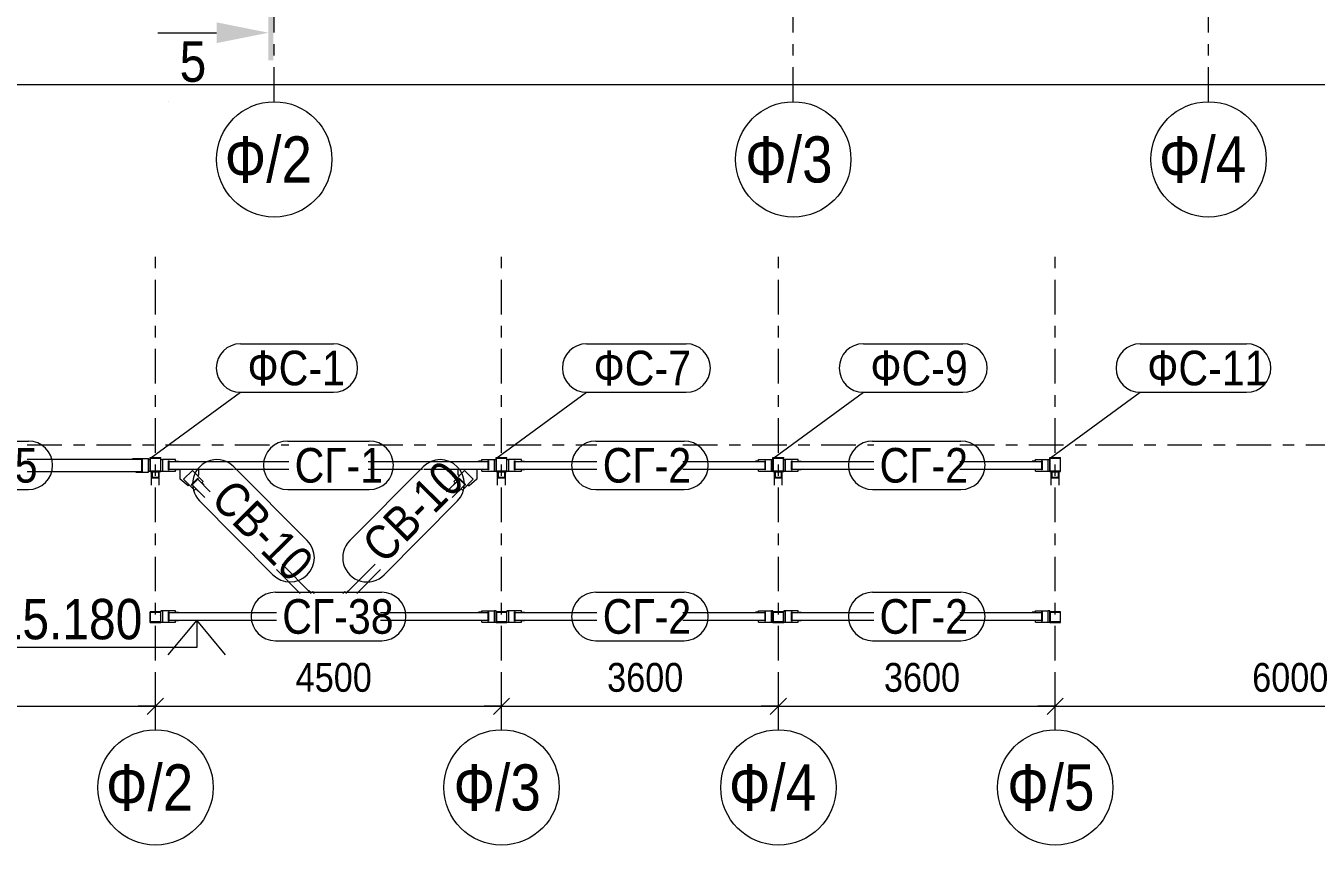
# Model space of a CAD drawing. Header units: millimetres. Extents: x -59 to 782, y -224 to 370.
# Drawn here: x 23.5 to 135.3, y -94.4 to -23.4 of the extents above; entities that cross this region are included whole.
import ezdxf

# ---------------------------------------------------------------- set-up
doc = ezdxf.new("R2010")
doc.units = ezdxf.units.MM
doc.linetypes.add('XKITLINE00', pattern=[0])
doc.linetypes.add('XKITLINE03', pattern=[6, 3, -1, 1, -1])
for name, color, linetype, lineweight in [('LevelText', 7, 'Continuous', 0), ('Part', 2, 'Continuous', 0), ('PartMark', 3, 'Continuous', 0), ('S-GRID', 1, 'Continuous', 0), ('Section', 6, 'Continuous', 0), ('Z-DIMENSIONS', 1, 'Continuous', 0)]:
    doc.layers.add(name, color=color, linetype=linetype, lineweight=lineweight)
doc.styles.add('GOST type A', font='ARIAL.TTF')

msp = doc.modelspace()

# ---------------------------------------------------------------- hatches: boundary and pattern name
at = {"layer": 'Section'}
for points in [[(44.92, -19.82), (44.92, -26.42), (44.5, -26.42), (44.5, -19.82)], [(44.5, -24.02), (40, -24.92), (40, -23.12)]]:
    msp.add_hatch(color=256, dxfattribs=at).paths.add_polyline_path(points, flags=17)

# ---------------------------------------------------------------- linework, layer by layer
at = {"layer": 'LevelText', "linetype": 'XKITLINE00', "lineweight": 0}
for p, q in [((38.29, -74.94), (35.79, -77.94)), ((38.29, -74.94), (38.29, -77.29)), ((40.79, -77.94), (38.29, -74.94)), ((30.07, -77.29), (17.73, -77.29)), ((38.29, -77.29), (30.07, -77.29))]:
    msp.add_line(p, q, dxfattribs=at)
at = {"layer": 'Part', "linetype": 'XKITLINE00', "lineweight": 0}
for p, q in [((23.59, -60.97), (33.52, -60.97)), ((32.99, -60.95), (32.72, -60.95)), ((32.72, -60.95), (32.72, -60.97)), ((32.99, -60.95), (32.99, -60.91)), ((32.99, -60.91), (33.52, -60.91)), ((32.99, -60.97), (32.99, -60.95)), ((33.52, -62.11), (33.52, -60.91)), ((33.52, -60.91), (33.57, -60.91)), ((33.57, -60.91), (34.11, -60.91)), ((33.57, -62.11), (33.57, -60.91)), ((34.11, -62.11), (34.11, -60.91)), ((34.11, -61.01), (34.24, -61.01)), ((34.24, -60.86), (34.24, -60.83)), ((34.24, -62.06), (34.24, -60.86)), ((35.17, -60.86), (34.24, -60.86)), ((34.28, -62.02), (34.28, -60.9)), ((34.28, -60.9), (35.13, -60.9)), ((35.13, -60.9), (35.13, -62.02)), ((35.17, -60.86), (35.17, -60.83)), ((35.17, -62.06), (35.17, -60.86)), ((35.17, -61.01), (35.31, -61.01)), ((36.43, -61.01), (35.31, -61.01)), ((35.31, -61.01), (35.31, -62.01)), ((35.84, -61.91), (35.84, -61.11)), ((35.84, -61.11), (35.89, -61.11)), ((35.89, -61.91), (35.89, -61.11)), ((35.89, -61.17), (46.27, -61.17)), ((36.43, -61.15), (36.43, -61.01)), ((36.43, -61.15), (36.69, -61.15)), ((36.43, -61.17), (36.43, -61.15)), ((36.69, -61.15), (36.69, -61.17)), ((53.14, -61.17), (63.52, -61.17)), ((62.72, -61.17), (62.72, -61.15)), ((62.99, -61.15), (62.72, -61.15)), ((62.99, -61.15), (62.99, -61.01)), ((62.99, -61.01), (64.11, -61.01)), ((62.99, -61.17), (62.99, -61.15)), ((63.57, -61.11), (63.52, -61.11)), ((63.52, -61.11), (63.52, -61.91)), ((63.57, -61.11), (63.57, -61.91)), ((64.11, -61.01), (64.24, -61.01)), ((64.11, -62.01), (64.11, -61.01)), ((64.24, -60.86), (64.24, -60.83)), ((64.24, -62.06), (64.24, -60.86)), ((65.17, -60.86), (64.24, -60.86)), ((64.24, -61.05), (64.28, -61.01)), ((64.28, -62.02), (64.28, -60.9)), ((64.28, -60.9), (65.13, -60.9)), ((64.39, -60.9), (64.43, -60.86)), ((65.13, -60.9), (65.13, -62.02)), ((65.17, -60.86), (65.17, -60.83)), ((65.17, -62.06), (65.17, -60.86)), ((65.17, -61.01), (65.31, -61.01)), ((66.43, -61.01), (65.31, -61.01)), ((65.31, -61.01), (65.31, -62.01)), ((65.84, -61.91), (65.84, -61.11)), ((65.84, -61.11), (65.89, -61.11)), ((65.89, -61.91), (65.89, -61.11)), ((65.89, -61.17), (72.98, -61.17)), ((66.43, -61.15), (66.43, -61.01)), ((66.43, -61.15), (66.69, -61.15)), ((66.43, -61.17), (66.43, -61.15)), ((66.69, -61.15), (66.69, -61.17)), ((80.43, -61.17), (87.52, -61.17)), ((86.72, -61.17), (86.72, -61.15)), ((86.99, -61.15), (86.72, -61.15)), ((86.99, -61.15), (86.99, -61.01)), ((86.99, -61.01), (88.11, -61.01)), ((86.99, -61.17), (86.99, -61.15)), ((87.57, -61.11), (87.52, -61.11)), ((87.52, -61.11), (87.52, -61.91)), ((87.57, -61.11), (87.57, -61.91)), ((88.11, -62.01), (88.11, -61.01)), ((88.11, -61.01), (88.24, -61.01)), ((88.24, -60.86), (88.24, -60.83)), ((88.24, -60.93), (88.31, -60.86)), ((88.24, -62.06), (88.24, -60.86)), ((89.17, -60.86), (88.24, -60.86)), ((88.28, -62.02), (88.28, -60.9)), ((88.28, -60.9), (89.13, -60.9)), ((89.13, -60.9), (89.13, -62.02)), ((89.17, -60.86), (89.17, -60.83)), ((89.17, -62.06), (89.17, -60.86)), ((89.17, -61.01), (89.31, -61.01)), ((90.43, -61.01), (89.31, -61.01)), ((89.31, -61.01), (89.31, -62.01)), ((89.84, -61.91), (89.84, -61.11)), ((89.84, -61.11), (89.89, -61.11)), ((89.89, -61.91), (89.89, -61.11)), ((89.89, -61.17), (96.98, -61.17)), ((90.43, -61.15), (90.43, -61.01)), ((90.43, -61.15), (90.69, -61.15)), ((90.43, -61.17), (90.43, -61.15)), ((90.69, -61.15), (90.69, -61.17)), ((104.43, -61.17), (111.52, -61.17)), ((110.72, -61.17), (110.72, -61.15)), ((110.99, -61.15), (110.72, -61.15)), ((110.99, -61.15), (110.99, -61.01)), ((110.99, -61.01), (112.11, -61.01)), ((110.99, -61.17), (110.99, -61.15)), ((111.57, -61.11), (111.52, -61.11)), ((111.52, -61.11), (111.52, -61.91)), ((111.57, -61.11), (111.57, -61.91)), ((112.11, -62.01), (112.11, -61.01)), ((112.11, -61.01), (112.24, -61.01)), ((112.24, -60.86), (112.24, -60.83)), ((112.24, -62.06), (112.24, -60.86)), ((113.17, -60.86), (112.24, -60.86)), ((112.28, -62.02), (112.28, -60.9)), ((112.28, -60.9), (113.13, -60.9)), ((113.13, -60.9), (113.13, -62.02)), ((113.17, -60.86), (113.17, -60.83)), ((113.17, -62.06), (113.17, -60.86)), ((23.59, -62.04), (33.52, -62.04)), ((32.72, -62.07), (32.72, -62.04)), ((32.99, -62.07), (32.72, -62.07)), ((32.99, -62.04), (32.99, -62.07)), ((32.99, -62.11), (32.99, -62.07)), ((32.99, -62.11), (33.52, -62.11)), ((33.52, -62.11), (33.57, -62.11)), ((33.57, -62.11), (34.11, -62.11)), ((34.11, -62.01), (34.24, -62.01)), ((34.24, -62.06), (35.17, -62.06)), ((35.13, -62.02), (34.28, -62.02)), ((34.37, -62.07), (34.37, -62.06)), ((34.37, -62.06), (34.37, -62.06)), ((35.04, -62.06), (34.37, -62.06)), ((34.37, -62.07), (34.37, -62.07)), ((34.37, -62.07), (35.04, -62.07)), ((34.37, -62.62), (34.37, -62.07)), ((34.37, -62.07), (34.42, -62.07)), ((34.42, -62.48), (34.37, -62.43)), ((34.37, -63.22), (34.37, -62.62)), ((35.04, -62.62), (34.37, -62.62)), ((34.42, -62.06), (34.99, -62.06)), ((34.42, -62.06), (34.42, -62.06)), ((34.42, -62.07), (34.42, -62.07)), ((34.99, -62.07), (34.42, -62.07)), ((34.42, -62.07), (34.42, -62.55)), ((34.42, -62.55), (34.99, -62.55)), ((34.57, -62.62), (34.49, -62.55)), ((34.99, -62.06), (34.99, -62.06)), ((34.99, -62.07), (34.99, -62.07)), ((34.99, -62.55), (34.99, -62.07)), ((34.99, -62.07), (35.04, -62.07)), ((35.04, -62.06), (35.04, -62.06)), ((35.04, -62.07), (35.04, -62.06)), ((35.04, -62.07), (35.04, -62.07)), ((35.04, -62.62), (35.04, -62.07)), ((35.04, -63.22), (35.04, -62.62)), ((35.07, -62.06), (35.11, -62.02)), ((35.13, -61.99), (35.17, -61.95)), ((35.17, -62.01), (35.31, -62.01)), ((35.31, -62.01), (36.43, -62.01)), ((35.84, -61.91), (35.89, -61.91)), ((35.89, -61.84), (41.46, -61.84)), ((36.43, -61.84), (36.43, -61.87)), ((36.43, -61.87), (36.69, -61.87)), ((36.43, -62.01), (36.43, -61.87)), ((36.69, -61.87), (36.69, -61.84)), ((36.86, -62.71), (36.86, -61.84)), ((37.91, -61.97), (37.15, -62.72)), ((37.81, -63.2), (38.38, -62.63)), ((38.85, -62.92), (37.91, -61.97)), ((38.38, -62.45), (38.47, -62.35)), ((38.38, -62.63), (38.42, -62.67)), ((38.47, -62.35), (38.47, -61.84)), ((41.56, -61.84), (46.27, -61.84)), ((53.14, -61.84), (57.85, -61.84)), ((57.96, -61.84), (63.52, -61.84)), ((60.57, -62.92), (61.51, -61.97)), ((60.94, -62.35), (60.94, -61.84)), ((60.94, -62.35), (61.04, -62.45)), ((61.04, -62.63), (61, -62.67)), ((61.04, -62.63), (61.6, -63.2)), ((62.26, -62.72), (61.51, -61.97)), ((62.56, -61.84), (62.56, -62.71)), ((62.72, -61.87), (62.72, -61.84)), ((62.99, -61.87), (62.72, -61.87)), ((62.99, -61.87), (62.99, -61.84)), ((62.99, -62.01), (62.99, -61.87)), ((62.99, -62.01), (64.11, -62.01)), ((63.57, -61.91), (63.52, -61.91)), ((64.11, -62.01), (64.24, -62.01)), ((64.24, -62.06), (65.17, -62.06)), ((65.13, -62.02), (64.28, -62.02)), ((64.37, -62.07), (64.37, -62.06)), ((64.37, -62.06), (64.37, -62.06)), ((65.04, -62.06), (64.37, -62.06)), ((64.37, -62.07), (64.37, -62.07)), ((64.37, -62.07), (65.04, -62.07)), ((64.37, -62.62), (64.37, -62.07)), ((64.37, -62.07), (64.42, -62.07)), ((64.37, -63.22), (64.37, -62.62)), ((65.04, -62.62), (64.37, -62.62)), ((64.42, -62.06), (64.99, -62.06)), ((64.42, -62.06), (64.42, -62.06)), ((64.42, -62.07), (64.42, -62.07)), ((64.99, -62.07), (64.42, -62.07)), ((64.42, -62.07), (64.42, -62.55)), ((64.42, -62.55), (64.99, -62.55)), ((64.99, -62.06), (64.99, -62.06)), ((64.99, -62.07), (64.99, -62.07)), ((64.99, -62.55), (64.99, -62.07)), ((64.99, -62.07), (65.04, -62.07)), ((65.04, -62.06), (65.04, -62.06)), ((65.04, -62.07), (65.04, -62.06)), ((65.04, -62.07), (65.04, -62.07)), ((65.04, -62.62), (65.04, -62.07)), ((65.04, -63.22), (65.04, -62.62)), ((65.17, -62.01), (65.31, -62.01)), ((65.31, -62.01), (66.43, -62.01)), ((65.84, -61.91), (65.89, -61.91)), ((65.89, -61.84), (72.98, -61.84)), ((66.43, -61.84), (66.43, -61.87)), ((66.43, -62.01), (66.43, -61.87)), ((66.43, -61.87), (66.69, -61.87)), ((66.69, -61.87), (66.69, -61.84)), ((80.43, -61.84), (87.52, -61.84)), ((86.72, -61.87), (86.72, -61.84)), ((86.99, -61.87), (86.72, -61.87)), ((86.99, -61.87), (86.99, -61.84)), ((86.99, -62.01), (86.99, -61.87)), ((86.99, -62.01), (88.11, -62.01)), ((87.57, -61.91), (87.52, -61.91)), ((88.11, -62.01), (88.24, -62.01)), ((88.24, -62.06), (89.17, -62.06)), ((89.13, -62.02), (88.28, -62.02)), ((88.37, -62.07), (88.37, -62.06)), ((88.37, -62.06), (88.37, -62.06)), ((89.04, -62.06), (88.37, -62.06)), ((88.37, -62.07), (88.37, -62.07)), ((88.37, -62.07), (89.04, -62.07)), ((88.37, -62.62), (88.37, -62.07)), ((88.37, -62.07), (88.42, -62.07)), ((88.42, -62.17), (88.37, -62.12)), ((88.37, -63.22), (88.37, -62.62)), ((89.04, -62.62), (88.37, -62.62)), ((88.42, -62.06), (88.99, -62.06)), ((88.42, -62.06), (88.42, -62.06)), ((88.42, -62.07), (88.42, -62.07)), ((88.99, -62.07), (88.42, -62.07)), ((88.42, -62.07), (88.42, -62.55)), ((88.42, -62.55), (88.99, -62.55)), ((88.88, -62.62), (88.8, -62.55)), ((88.99, -62.06), (88.99, -62.06)), ((88.99, -62.07), (88.99, -62.07)), ((88.99, -62.55), (88.99, -62.07)), ((88.99, -62.07), (89.04, -62.07)), ((89.04, -62.06), (89.04, -62.06)), ((89.04, -62.07), (89.04, -62.06)), ((89.04, -62.07), (89.04, -62.07)), ((89.04, -62.62), (89.04, -62.07)), ((89.04, -63.22), (89.04, -62.62)), ((89.17, -62.01), (89.31, -62.01)), ((89.31, -62.01), (90.43, -62.01)), ((89.84, -61.91), (89.89, -61.91)), ((89.89, -61.84), (96.98, -61.84)), ((90.43, -61.84), (90.43, -61.87)), ((90.43, -61.87), (90.69, -61.87)), ((90.43, -62.01), (90.43, -61.87)), ((90.69, -61.87), (90.69, -61.84)), ((104.43, -61.84), (111.52, -61.84)), ((110.72, -61.87), (110.72, -61.84)), ((110.99, -61.87), (110.72, -61.87)), ((110.99, -61.87), (110.99, -61.84)), ((110.99, -62.01), (110.99, -61.87)), ((110.99, -62.01), (112.11, -62.01)), ((111.57, -61.91), (111.52, -61.91)), ((112.11, -62.01), (112.24, -62.01)), ((112.24, -62.06), (113.17, -62.06)), ((113.13, -62.02), (112.28, -62.02)), ((112.37, -62.07), (112.37, -62.06)), ((112.37, -62.06), (112.37, -62.06)), ((113.04, -62.06), (112.37, -62.06)), ((112.37, -62.07), (112.37, -62.07)), ((112.37, -62.07), (113.04, -62.07)), ((112.37, -62.62), (112.37, -62.07)), ((112.37, -62.07), (112.42, -62.07)), ((112.37, -63.22), (112.37, -62.62)), ((113.04, -62.62), (112.37, -62.62)), ((112.42, -62.06), (112.99, -62.06)), ((112.42, -62.06), (112.42, -62.06)), ((112.42, -62.07), (112.42, -62.07)), ((112.99, -62.07), (112.42, -62.07)), ((112.42, -62.07), (112.42, -62.55)), ((112.42, -62.55), (112.99, -62.55)), ((112.99, -62.06), (112.99, -62.06)), ((112.99, -62.07), (112.99, -62.07)), ((112.99, -62.55), (112.99, -62.07)), ((112.99, -62.07), (113.04, -62.07)), ((113.04, -62.15), (112.99, -62.1)), ((113.04, -62.06), (113.04, -62.06)), ((113.04, -62.07), (113.04, -62.06)), ((113.04, -62.07), (113.04, -62.07)), ((113.04, -62.62), (113.04, -62.07)), ((113.04, -63.22), (113.04, -62.62)), ((37.53, -63.29), (36.86, -62.71)), ((38.09, -63.67), (37.15, -62.72)), ((37.53, -63.29), (37.62, -63.2)), ((37.81, -63.2), (37.85, -63.24)), ((37.85, -63.24), (38.42, -62.67)), ((38.99, -64.29), (37.9, -63.19)), ((38.09, -63.67), (38.21, -63.55)), ((38.21, -63.55), (38.23, -63.53)), ((38.21, -63.55), (38.4, -63.74)), ((39.46, -63.82), (38.37, -62.72)), ((38.4, -63.74), (38.42, -63.72)), ((38.71, -63.06), (38.73, -63.04)), ((38.73, -63.04), (38.85, -62.92)), ((38.73, -63.04), (38.91, -63.23)), ((38.89, -63.25), (38.91, -63.23)), ((59.95, -63.82), (61.05, -62.72)), ((60.42, -64.29), (61.52, -63.19)), ((60.69, -63.04), (60.5, -63.23)), ((60.5, -63.23), (60.52, -63.25)), ((60.57, -62.92), (60.69, -63.04)), ((60.69, -63.04), (60.71, -63.06)), ((60.99, -63.72), (61.01, -63.74)), ((61, -62.67), (61.57, -63.24)), ((61.2, -63.55), (61.01, -63.74)), ((61.18, -63.53), (61.2, -63.55)), ((61.2, -63.55), (61.32, -63.67)), ((61.32, -63.67), (62.26, -62.72)), ((61.6, -63.2), (61.57, -63.24)), ((61.79, -63.2), (61.89, -63.29)), ((62.56, -62.71), (61.89, -63.29)), ((48.19, -72.61), (45.68, -70.08)), ((51.22, -72.61), (53.74, -70.08)), ((47.25, -72.61), (45.21, -70.55)), ((52.16, -72.61), (54.21, -70.55)), ((48, -72.38), (47.98, -72.39)), ((48.19, -72.56), (48, -72.38)), ((48.17, -72.58), (48.19, -72.56)), ((48.19, -72.56), (48.31, -72.44)), ((48.31, -72.44), (48.47, -72.61)), ((51.11, -72.44), (50.94, -72.61)), ((51.11, -72.44), (51.23, -72.56)), ((51.23, -72.56), (51.42, -72.38)), ((51.25, -72.58), (51.23, -72.56)), ((51.42, -72.38), (51.43, -72.39)), ((34.24, -75.14), (34.24, -74.21)), ((35.17, -74.21), (34.24, -74.21)), ((34.29, -75.09), (34.29, -74.25)), ((34.29, -74.25), (35.13, -74.25)), ((34.87, -74.25), (34.82, -74.21)), ((35.13, -74.25), (35.13, -75.09)), ((35.17, -74.56), (35.13, -74.51)), ((35.31, -74.11), (35.17, -74.11)), ((35.17, -74.11), (35.17, -74.21)), ((35.17, -75.14), (35.17, -74.21)), ((36.43, -74.11), (35.31, -74.11)), ((35.31, -74.11), (35.31, -75.11)), ((35.84, -75.01), (35.84, -74.21)), ((35.84, -74.21), (35.89, -74.21)), ((35.89, -75.01), (35.89, -74.21)), ((35.89, -74.27), (45.2, -74.27)), ((35.89, -74.94), (45.2, -74.94)), ((36.43, -74.25), (36.43, -74.11)), ((36.43, -74.25), (36.69, -74.25)), ((36.43, -74.27), (36.43, -74.25)), ((36.43, -74.94), (36.43, -74.97)), ((36.69, -74.25), (36.69, -74.27)), ((36.69, -74.97), (36.69, -74.94)), ((54.22, -74.27), (63.52, -74.27)), ((54.22, -74.94), (63.52, -74.94)), ((62.72, -74.27), (62.72, -74.25)), ((62.99, -74.25), (62.72, -74.25)), ((62.72, -74.97), (62.72, -74.94)), ((62.99, -74.25), (62.99, -74.11)), ((62.99, -74.11), (64.11, -74.11)), ((62.99, -74.27), (62.99, -74.25)), ((62.99, -74.97), (62.99, -74.94)), ((63.57, -74.21), (63.52, -74.21)), ((63.52, -74.21), (63.52, -75.01)), ((63.57, -74.21), (63.57, -75.01)), ((64.24, -74.11), (64.11, -74.11)), ((64.11, -75.11), (64.11, -74.11)), ((64.24, -74.21), (64.24, -74.11)), ((64.24, -75.14), (64.24, -74.21)), ((65.17, -74.21), (64.24, -74.21)), ((64.29, -75.09), (64.29, -74.25)), ((64.29, -74.25), (65.13, -74.25)), ((65.13, -74.25), (65.13, -75.09)), ((65.31, -74.11), (65.17, -74.11)), ((65.17, -74.11), (65.17, -74.21)), ((65.17, -75.14), (65.17, -74.21)), ((66.43, -74.11), (65.31, -74.11)), ((65.31, -74.11), (65.31, -75.11)), ((65.84, -75.01), (65.84, -74.21)), ((65.84, -74.21), (65.89, -74.21)), ((65.89, -75.01), (65.89, -74.21)), ((65.89, -74.27), (72.98, -74.27)), ((65.89, -74.94), (72.98, -74.94)), ((66.43, -74.25), (66.43, -74.11)), ((66.43, -74.25), (66.69, -74.25)), ((66.43, -74.27), (66.43, -74.25)), ((66.43, -74.94), (66.43, -74.97)), ((66.69, -74.25), (66.69, -74.27)), ((66.69, -74.97), (66.69, -74.94)), ((80.43, -74.27), (87.52, -74.27)), ((80.43, -74.94), (87.52, -74.94)), ((86.72, -74.27), (86.72, -74.25)), ((86.99, -74.25), (86.72, -74.25)), ((86.72, -74.97), (86.72, -74.94)), ((86.99, -74.25), (86.99, -74.11)), ((86.99, -74.11), (88.11, -74.11)), ((86.99, -74.27), (86.99, -74.25)), ((86.99, -74.97), (86.99, -74.94)), ((87.57, -74.21), (87.52, -74.21)), ((87.52, -74.21), (87.52, -75.01)), ((87.57, -74.21), (87.57, -75.01)), ((88.24, -74.11), (88.11, -74.11)), ((88.11, -75.11), (88.11, -74.11)), ((88.24, -74.21), (88.24, -74.11)), ((88.24, -75.14), (88.24, -74.21)), ((89.17, -74.21), (88.24, -74.21)), ((88.29, -75.09), (88.29, -74.25)), ((88.29, -74.25), (89.13, -74.25)), ((89.17, -74.27), (89.11, -74.21)), ((89.13, -74.25), (89.13, -75.09)), ((89.31, -74.11), (89.17, -74.11)), ((89.17, -74.11), (89.17, -74.21)), ((89.17, -75.14), (89.17, -74.21)), ((90.43, -74.11), (89.31, -74.11)), ((89.31, -74.11), (89.31, -75.11)), ((89.84, -75.01), (89.84, -74.21)), ((89.84, -74.21), (89.89, -74.21)), ((89.89, -75.01), (89.89, -74.21)), ((89.89, -74.27), (96.98, -74.27)), ((89.89, -74.94), (96.98, -74.94)), ((90.43, -74.25), (90.43, -74.11)), ((90.43, -74.25), (90.69, -74.25)), ((90.43, -74.27), (90.43, -74.25)), ((90.43, -74.94), (90.43, -74.97)), ((90.69, -74.25), (90.69, -74.27)), ((90.69, -74.97), (90.69, -74.94)), ((104.43, -74.27), (111.52, -74.27)), ((104.43, -74.94), (111.52, -74.94)), ((110.72, -74.27), (110.72, -74.25)), ((110.99, -74.25), (110.72, -74.25)), ((110.72, -74.97), (110.72, -74.94)), ((110.99, -74.25), (110.99, -74.11)), ((110.99, -74.11), (112.11, -74.11)), ((110.99, -74.27), (110.99, -74.25)), ((110.99, -74.97), (110.99, -74.94)), ((111.57, -74.21), (111.52, -74.21)), ((111.52, -74.21), (111.52, -75.01)), ((111.57, -74.21), (111.57, -75.01)), ((112.24, -74.11), (112.11, -74.11)), ((112.11, -75.11), (112.11, -74.11)), ((112.24, -74.21), (112.24, -74.11)), ((112.24, -75.14), (112.24, -74.21)), ((113.17, -74.21), (112.24, -74.21)), ((112.29, -75.09), (112.29, -74.25)), ((112.29, -74.25), (113.13, -74.25)), ((113.03, -74.25), (112.99, -74.21)), ((113.13, -74.25), (113.13, -75.09)), ((113.17, -74.39), (113.13, -74.35)), ((113.17, -75.14), (113.17, -74.21)), ((34.24, -75.14), (35.17, -75.14)), ((35.13, -75.09), (34.29, -75.09)), ((35.17, -75.11), (35.31, -75.11)), ((35.31, -75.11), (36.43, -75.11)), ((35.84, -75.01), (35.89, -75.01)), ((36.43, -74.97), (36.69, -74.97)), ((36.43, -75.11), (36.43, -74.97)), ((62.99, -74.97), (62.72, -74.97)), ((62.99, -75.11), (62.99, -74.97)), ((62.99, -75.11), (64.11, -75.11)), ((63.57, -75.01), (63.52, -75.01)), ((64.11, -75.11), (64.24, -75.11)), ((64.24, -75.14), (65.17, -75.14)), ((65.13, -75.09), (64.29, -75.09)), ((65.17, -75.11), (65.31, -75.11)), ((65.31, -75.11), (66.43, -75.11)), ((65.84, -75.01), (65.89, -75.01)), ((66.43, -74.97), (66.69, -74.97)), ((66.43, -75.11), (66.43, -74.97)), ((86.99, -74.97), (86.72, -74.97)), ((86.99, -75.11), (86.99, -74.97)), ((86.99, -75.11), (88.11, -75.11)), ((87.57, -75.01), (87.52, -75.01)), ((88.11, -75.11), (88.24, -75.11)), ((88.24, -75.14), (89.17, -75.14)), ((89.13, -75.09), (88.29, -75.09)), ((89.17, -75.11), (89.31, -75.11)), ((89.31, -75.11), (90.43, -75.11)), ((89.84, -75.01), (89.89, -75.01)), ((90.43, -74.97), (90.69, -74.97)), ((90.43, -75.11), (90.43, -74.97)), ((110.99, -74.97), (110.72, -74.97)), ((110.99, -75.11), (110.99, -74.97)), ((110.99, -75.11), (112.11, -75.11)), ((111.57, -75.01), (111.52, -75.01)), ((112.11, -75.11), (112.24, -75.11)), ((112.24, -75.14), (113.17, -75.14)), ((113.13, -75.09), (112.29, -75.09))]:
    msp.add_line(p, q, dxfattribs=at)
at = {"layer": 'PartMark', "linetype": 'XKITLINE00', "lineweight": 0}
for p, q in [((42.08, -50.98), (50.13, -50.98)), ((72.08, -50.98), (80.71, -50.98)), ((96.08, -50.98), (104.71, -50.98)), ((120.08, -50.98), (129.3, -50.98)), ((34.31, -60.86), (42.08, -55.18)), ((42.08, -55.18), (50.13, -55.18)), ((64.31, -60.86), (72.08, -55.18)), ((72.08, -55.18), (80.71, -55.18)), ((88.31, -60.86), (96.08, -55.18)), ((96.08, -55.18), (104.71, -55.18)), ((112.31, -60.86), (120.08, -55.18)), ((120.08, -55.18), (129.3, -55.18)), ((16.22, -59.41), (23.69, -59.41)), ((46.17, -59.41), (53.24, -59.41)), ((72.88, -59.41), (80.53, -59.41)), ((96.88, -59.41), (104.53, -59.41)), ((41.51, -61.64), (47.87, -68.04)), ((51.55, -68.04), (57.9, -61.64)), ((16.22, -63.61), (23.69, -63.61)), ((46.17, -63.61), (53.24, -63.61)), ((72.88, -63.61), (80.53, -63.61)), ((96.88, -63.61), (104.53, -63.61)), ((38.53, -64.6), (44.89, -71)), ((54.52, -71), (60.88, -64.6)), ((45.1, -72.51), (54.32, -72.51)), ((72.88, -72.51), (80.53, -72.51)), ((96.88, -72.51), (104.53, -72.51)), ((45.1, -76.71), (54.32, -76.71)), ((72.88, -76.71), (80.53, -76.71)), ((96.88, -76.71), (104.53, -76.71))]:
    msp.add_line(p, q, dxfattribs=at)
for centre, start, end in [((42.08, -53.08), 90, 270), ((50.13, -53.08), 270, 90), ((72.08, -53.08), 90, 270), ((80.71, -53.08), 270, 90), ((96.08, -53.08), 90, 270), ((104.71, -53.08), 270, 90), ((120.08, -53.08), 90, 270), ((129.3, -53.08), 270, 90), ((23.69, -61.51), 270, 90), ((46.17, -61.51), 90, 270), ((53.24, -61.51), 270, 90), ((72.88, -61.51), 90, 270), ((80.53, -61.51), 270, 90), ((96.88, -61.51), 90, 270), ((104.53, -61.51), 270, 90), ((40.02, -63.12), 44.8069, 224.8069), ((59.39, -63.12), 315.1931, 135.1931), ((46.38, -69.52), 224.8069, 44.8069), ((53.04, -69.52), 135.1931, 315.1931), ((45.1, -74.61), 90, 270), ((54.32, -74.61), 270, 90), ((72.88, -74.61), 90, 270), ((80.53, -74.61), 270, 90), ((96.88, -74.61), 90, 270), ((104.53, -74.61), 270, 90)]:
    msp.add_arc(centre, 2.1, start, end, dxfattribs=at)
at = {"layer": 'S-GRID', "linetype": 'XKITLINE03', "lineweight": 0}
for p, q in [((90, -30), (90, 57.82)), ((45, -30), (45, -3.06)), ((126, -30), (126, -3.06)), ((34.71, -84.43), (34.71, -42.53)), ((64.71, -84.43), (64.71, -42.53)), ((88.71, -84.43), (88.71, -42.53)), ((112.71, -84.43), (112.71, -42.53)), ((23.59, -59.74), (46.27, -59.74)), ((53.14, -59.74), (72.98, -59.74)), ((80.43, -59.74), (96.98, -59.74)), ((104.43, -59.74), (148.61, -59.74))]:
    msp.add_line(p, q, dxfattribs=at)
at = {"layer": 'S-GRID', "linetype": 'XKITLINE00', "lineweight": 0}
for centre in [(45, -35), (90, -35), (126, -35), (34.71, -89.43), (64.71, -89.43), (88.71, -89.43), (112.71, -89.43)]:
    msp.add_circle(centre, 5, dxfattribs=at)
at = {"layer": 'Section', "linetype": 'XKITLINE00', "lineweight": 0}
for p, q in [((34.9, -24.02), (40, -24.02)), ((35.8, -30.02), (35.8, -30.02)), ((35.8, -30.02), (35.8, -30.02))]:
    msp.add_line(p, q, dxfattribs=at)
at = {"layer": 'Z-DIMENSIONS', "linetype": 'XKITLINE00', "lineweight": 0}
for p, q in [((0, -28.51), (736.2, -28.51)), ((34.71, -83.43), (34.71, -79.89)), ((34.71, -83.43), (34.71, -79.89)), ((64.71, -83.43), (64.71, -79.89)), ((64.71, -83.43), (64.71, -79.89)), ((88.71, -83.43), (88.71, -79.89)), ((88.71, -83.43), (88.71, -79.89)), ((112.71, -83.43), (112.71, -79.89)), ((112.71, -83.43), (112.71, -79.89)), ((4.71, -82.39), (34.71, -82.39)), ((34.71, -82.39), (33.21, -82.39)), ((35.41, -81.68), (34, -83.1)), ((35.41, -81.68), (34, -83.1)), ((34.71, -82.39), (36.21, -82.39)), ((34.71, -82.39), (64.71, -82.39)), ((64.71, -82.39), (63.21, -82.39)), ((65.41, -81.68), (64, -83.1)), ((65.41, -81.68), (64, -83.1)), ((64.71, -82.39), (66.21, -82.39)), ((64.71, -82.39), (88.71, -82.39)), ((88.71, -82.39), (87.21, -82.39)), ((89.41, -81.68), (88, -83.1)), ((89.41, -81.68), (88, -83.1)), ((88.71, -82.39), (90.21, -82.39)), ((88.71, -82.39), (112.71, -82.39)), ((112.71, -82.39), (111.21, -82.39)), ((113.41, -81.68), (112, -83.1)), ((113.41, -81.68), (112, -83.1)), ((112.71, -82.39), (114.21, -82.39)), ((112.71, -82.39), (152.71, -82.39))]:
    msp.add_line(p, q, dxfattribs=at)
at = {"layer": 'Z-DIMENSIONS'}
for p in [(34.71, -82.39), (34.71, -82.39), (64.71, -82.39), (64.71, -82.39), (88.71, -82.39), (88.71, -82.39), (112.71, -82.39), (112.71, -82.39)]:
    msp.add_point(p, dxfattribs=at)

# ---------------------------------------------------------------- texts
at = {"layer": 'LevelText', "style": 'GOST type A', "width": 0.85}
msp.add_text('+15.180', height=3.5, dxfattribs=at).set_placement((18.43, -76.59))
at = {"layer": 'PartMark', "style": 'GOST type A', "width": 0.85}
for s, p in [('ФС-1', (42.68, -54.58)), ('ФС-7', (72.68, -54.58)), ('ФС-9', (96.68, -54.58)), ('ФС-11', (120.68, -54.58)), ('СГ-5', (16.82, -63.01)), ('СГ-1', (46.77, -63.01)), ('СГ-2', (73.48, -63.01)), ('СГ-2', (97.48, -63.01)), ('СГ-38', (45.7, -76.11)), ('СГ-2', (73.48, -76.11)), ('СГ-2', (97.48, -76.11))]:
    msp.add_text(s, height=3, dxfattribs=at).set_placement(p)
for rotation, p in [(45.1949, (54.52, -70.16)), (-45.1949, (39.38, -64.61))]:
    msp.add_text('СВ-10', height=3, rotation=rotation, dxfattribs=at).set_placement(p)
at = {"layer": 'S-GRID', "style": 'GOST type A', "width": 0.85}
for s, p in [('Ф/2', (40.7, -37)), ('Ф/3', (85.83, -37)), ('Ф/4', (121.7, -37)), ('Ф/2', (30.41, -91.43)), ('Ф/3', (60.54, -91.43)), ('Ф/4', (84.41, -91.43)), ('Ф/5', (108.54, -91.43))]:
    msp.add_text(s, height=4, dxfattribs=at).set_placement(p)
at = {"layer": 'Section', "style": 'GOST type A', "width": 0.85}
msp.add_text('5', height=3.5, dxfattribs=at).set_placement((36.8, -28.27))
at = {"layer": 'Z-DIMENSIONS', "style": 'GOST type A', "width": 0.85}
for s, p in [('4500', (46.86, -81.14)), ('3600', (73.86, -81.14)), ('3600', (97.86, -81.14)), ('6000', (129.78, -81.14))]:
    msp.add_text(s, height=2.5, dxfattribs=at).set_placement(p)

doc.saveas('drawing.dxf')
